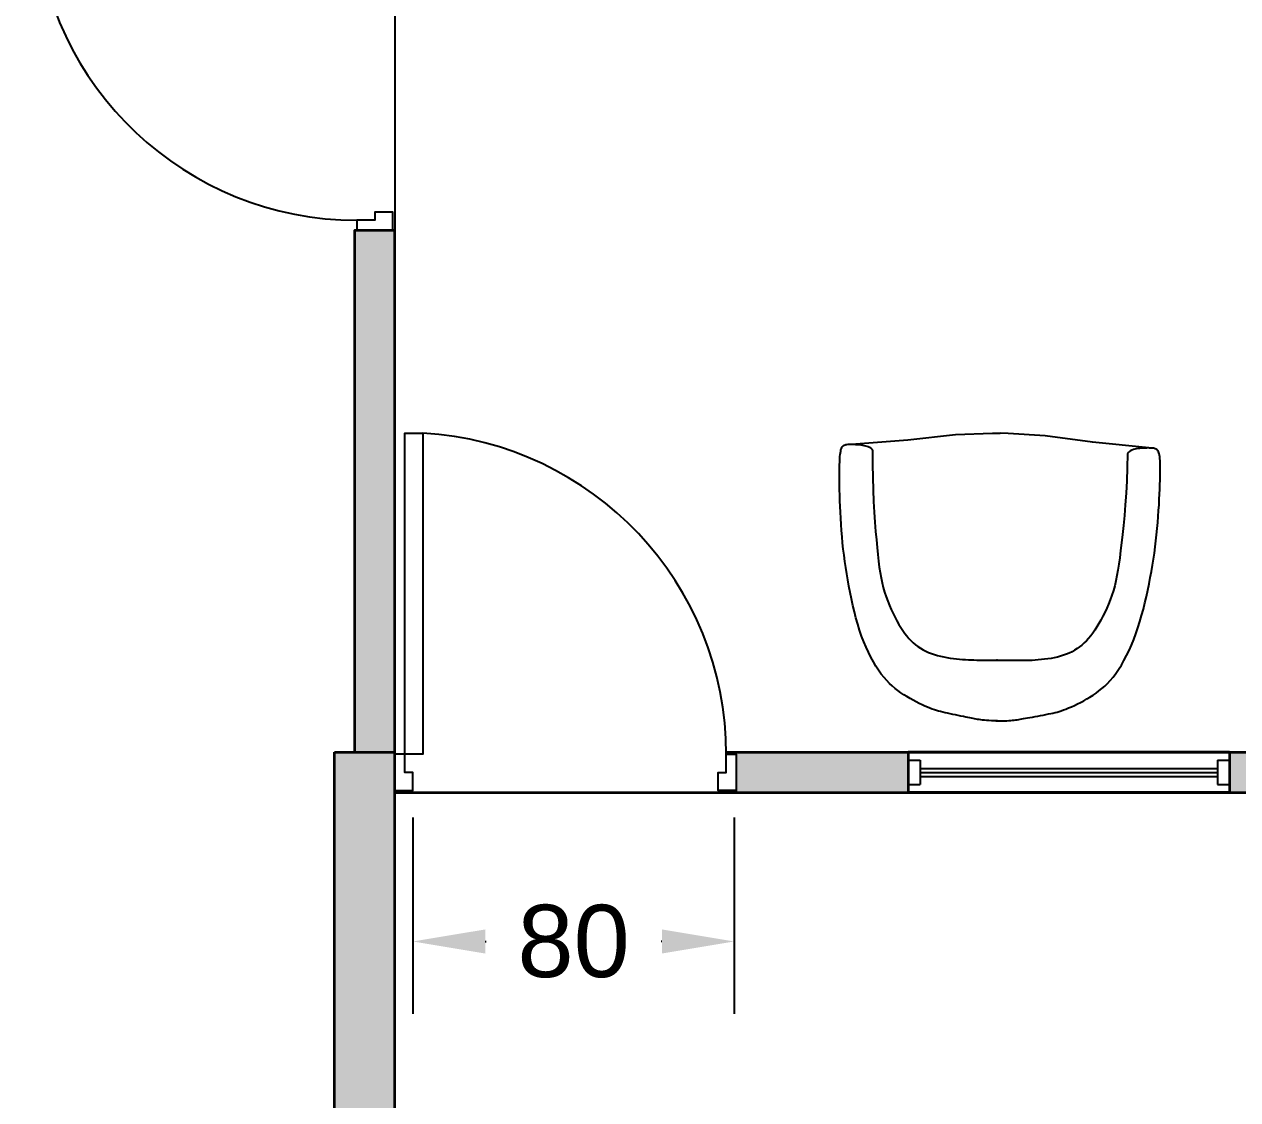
# Model space of a CAD drawing. Header units: inches. Extents: x 32 to 2500, y 31 to 1246.
# Drawn here: x 505 to 807.1, y 471.5 to 739.4 of the extents above; entities that cross this region are included whole.
import ezdxf

# ---------------------------------------------------------------- set-up
doc = ezdxf.new("R2010")
doc.units = ezdxf.units.IN
doc.header["$MEASUREMENT"] = 0
doc.linetypes.add('HIDDEN', pattern=[0.375, 0.25, -0.125])
doc.layers.get('DEFPOINTS').update_dxf_attribs({"color": 210})
for name, color, linetype, lineweight in [('A-ANNO-DIMS', 253, 'Continuous', 20), ('A-DOOR-FULL', 4, 'Continuous', 25), ('A-FLOR-LEVL', 7, 'Continuous', 35), ('A-FLOR-OVHD', 3, 'HIDDEN', 18), ('A-FURNITURE', 251, 'Continuous', 20), ('A-GLAZ-FULL', 4, 'Continuous', 25), ('A-WALL-FULL-EXTR', 7, 'Continuous', 35), ('A-WALL-FULL-INTR', 7, 'Continuous', 35)]:
    doc.layers.add(name, color=color, linetype=linetype, lineweight=lineweight)
doc.layers.add('Retini', color=253, linetype='Continuous', plot=False)
doc.styles.get("Standard").update_dxf_attribs({"font": 'Arial.ttf'})
doc.dimstyles.get("Standard").update_dxf_attribs({"dimtxt": 0.18, "dimasz": 0.18, "dimexe": 0.18, "dimexo": 0.0625, "dimgap": 0.09, "dimtad": 0, "dimtih": 1, "dimtoh": 1, "dimdec": 4, "dimzin": 0, "dimdsep": 46, "dimtxsty": 'Standard', "dimcen": 0.09, "dimadec": 0, "dimazin": 0, "dimtfac": 1, "dimtdec": 4, "dimtofl": 0, "dimtmove": 0, "dimatfit": 3, "dimfxl": 1, "dimtolj": 1, "dimtzin": 0, "dimarcsym": 0})

# ---------------------------------------------------------------- blocks, each defined once
blk = doc.blocks.new('*D32')
at = {"layer": 'A-ANNO-DIMS', "color": 0, "lineweight": -2, "transparency": 16777216}
for p, q in [((601.79, 541.78), (601.79, 492.91)), ((681.79, 541.78), (681.79, 492.91)), ((619.79, 510.91), (620.02, 510.91)), ((663.79, 510.91), (663.56, 510.91))]:
    blk.add_line(p, q, dxfattribs=at)
at = {"layer": 'A-ANNO-DIMS', "color": 0, "transparency": 16777216}
for points in [[(619.79, 513.91), (619.79, 507.91), (601.79, 510.91)], [(663.79, 513.91), (663.79, 507.91), (681.79, 510.91)]]:
    blk.add_solid(points, dxfattribs=at)
at = {"layer": 'DEFPOINTS', "color": 0, "transparency": 16777216}
for p in [(601.79, 548.03), (681.79, 548.03), (681.79, 510.91)]:
    blk.add_point(p, dxfattribs=at)
at = {"layer": 'A-ANNO-DIMS', "color": 0, "lineweight": 25, "transparency": 16777216, "insert": (641.79, 510.91), "char_height": 18, "attachment_point": 5}
blk.add_mtext('\\A1;80', dxfattribs=at)

msp = doc.modelspace()

# ---------------------------------------------------------------- hatches: boundary and pattern name
at = {"layer": 'Retini'}
h = msp.add_hatch(color=253, dxfattribs=at)
h.dxf.hatch_style = 1
h.paths.add_polyline_path([(597.28636, 688.03181), (587.28636, 688.03181), (587.28636, 558.03181), (597.28636, 558.03181)])
h = msp.add_hatch(color=253, dxfattribs=at)
h.dxf.hatch_style = 1
h.paths.add_polyline_path([(502.28636, 438.03181), (502.28636, 423.03181), (582.28636, 423.03181), (597.28636, 423.03181), (597.28636, 558.03181), (582.28636, 558.03181), (582.28636, 438.03181)])
h = msp.add_hatch(color=253, dxfattribs=at)
h.dxf.hatch_style = 1
h.paths.add_polyline_path([(725.08179, 558.03181), (679.78423, 558.03181, -0.001558002), (679.78636, 557.53181), (682.28636, 557.53181), (682.28636, 548.53181), (682.28636, 548.03181), (725.08179, 548.03181)])
h = msp.add_hatch(color=253, dxfattribs=at)
h.dxf.hatch_style = 1
h.paths.add_polyline_path([(805.0818, 548.03181), (902.28636, 548.03181), (902.28636, 558.03181), (805.0818, 558.03181)])

# ---------------------------------------------------------------- linework, layer by layer
at = {"color": 7, "linetype": 'Continuous'}
msp.add_line((682.28636, 548.53181), (682.28636, 548.03181), dxfattribs=at)
at = {"layer": 'A-ANNO-DIMS', "lineweight": 25}
msp.add_lwpolyline([(597.28636, 773.03181), (597.28636, 688.03181)], dxfattribs=at)
at = {"layer": 'A-DOOR-FULL', "linetype": 'Continuous'}
for points in [[(587.78636, 690.53181), (587.78636, 688.03181), (596.78636, 688.03181), (596.78636, 692.53181), (592.28636, 692.53181), (592.28636, 690.53181), (587.78636, 690.53181)], [(604.28636, 637.53181), (604.28636, 557.53181), (599.78636, 557.53181), (599.78636, 637.53181), (604.28636, 637.53181)], [(599.78636, 557.53181), (597.28636, 557.53181), (597.28636, 548.53181), (601.78636, 548.53181), (601.78636, 553.03181), (599.78636, 553.03181), (599.78636, 557.53181)], [(679.78636, 557.53181), (682.28636, 557.53181), (682.28636, 548.53181), (677.78636, 548.53181), (677.78636, 553.03181), (679.78636, 553.03181), (679.78636, 557.53181)]]:
    msp.add_lwpolyline(points, dxfattribs=at)
for centre, start, end in [((587.87859, 770.76365), 183.3810917, 269.9341375), ((599.55453, 557.43959), 0.0658625, 86.6189083)]:
    msp.add_arc(centre, 80.23188, start, end, dxfattribs=at)
at = {"layer": 'A-FLOR-LEVL', "linetype": 'Continuous'}
for p, q in [((805.0818, 558.03181), (725.08179, 558.03181)), ((725.08179, 558.03181), (725.08179, 548.03181)), ((805.0818, 558.03181), (805.0818, 548.03181)), ((805.0818, 548.03181), (725.08179, 548.03181))]:
    msp.add_line(p, q, dxfattribs=at)
msp.add_lwpolyline([(597.28636, 548.03181), (682.28636, 548.03181)], dxfattribs=at)
at = {"layer": 'A-FLOR-OVHD', "linetype": 'Continuous'}
msp.add_line((740.08179, 548.03181), (790.0818, 548.03181), dxfattribs=at)
at = {"layer": 'A-FURNITURE', "lineweight": 25}
for points in [[(710.98846, 634.77254), (725.01788, 635.88049), (736.82396, 637.17495), (746.07485, 637.51189), (748.01989, 637.50493)], [(784.96865, 633.81957), (770.97242, 635.28853), (759.2036, 636.88667), (749.96446, 637.46179), (748.01989, 637.50493)], [(747.32187, 565.86273), (746.51323, 565.8783), (745.79106, 565.90234), (745.14585, 565.93385), (744.56806, 565.97184), (744.04816, 566.01532), (743.57663, 566.0633), (743.14394, 566.11479), (742.74055, 566.1688), (742.3569, 566.22474), (741.98321, 566.28369), (741.60967, 566.34712), (741.22648, 566.4165), (740.8238, 566.49332), (740.39184, 566.57904), (739.92078, 566.67514), (739.40079, 566.78311), (738.8259, 566.90372), (738.20541, 567.03503), (737.55246, 567.17438), (736.88017, 567.31912), (736.20168, 567.46662), (735.53013, 567.61423), (734.87864, 567.7593), (734.26035, 567.89918), (733.68414, 568.03266), (733.14191, 568.16424), (732.62132, 568.29984), (732.11001, 568.44541), (731.59565, 568.60686), (731.06587, 568.79013), (730.50834, 569.00115), (729.9107, 569.24585), (729.26415, 569.52869), (728.57403, 569.84825), (727.84922, 570.20166), (727.09862, 570.58602), (726.33109, 570.99845), (725.55554, 571.43608), (724.78084, 571.89601), (724.01588, 572.37536), (723.26774, 572.87313), (722.53633, 573.39582), (721.81975, 573.95179), (721.11611, 574.54943), (720.42349, 575.1971), (719.74003, 575.90319), (719.0638, 576.67607), (718.39292, 577.52411), (717.72647, 578.45365), (717.06736, 579.46293), (716.4195, 580.54812), (715.7868, 581.70542), (715.17314, 582.93102), (714.58243, 584.22111), (714.01856, 585.57187), (713.48544, 586.97951), (712.98602, 588.43935), (712.51955, 589.94336), (712.08433, 591.48264), (711.67864, 593.0483), (711.30079, 594.63144), (710.94909, 596.22317), (710.62183, 597.81461), (710.3173, 599.39685), (710.03404, 600.96304), (709.77143, 602.51448), (709.52912, 604.05451), (709.30672, 605.58647), (709.10386, 607.11369), (708.92016, 608.63952), (708.75524, 610.1673), (708.60874, 611.70036), (708.48016, 613.23974), (708.36858, 614.77729), (708.27296, 616.30253), (708.19225, 617.80502), (708.12543, 619.27428), (708.07144, 620.69986), (708.02926, 622.0713), (707.99784, 623.37814), (707.97624, 624.61151), (707.96392, 625.76893), (707.96043, 626.84952), (707.96534, 627.85239), (707.9782, 628.77665), (707.99857, 629.62143), (708.026, 630.38583), (708.06005, 631.06897), (708.10058, 631.67115), (708.14867, 632.19741), (708.20569, 632.65396), (708.27304, 633.04702), (708.35208, 633.3828), (708.44421, 633.66753), (708.55081, 633.90743), (708.67324, 634.1087), (708.81302, 634.27699), (708.9721, 634.41553), (709.15256, 634.52699), (709.35647, 634.61403), (709.58592, 634.67931), (709.84298, 634.72548), (710.12972, 634.75521), (710.44823, 634.77115), (710.79919, 634.77561), (711.17774, 634.76948), (711.57762, 634.75326), (711.99257, 634.7275), (712.41636, 634.69272), (712.84271, 634.64944), (713.26539, 634.59819), (713.67812, 634.5395), (714.07536, 634.47262), (714.45433, 634.39172), (714.81292, 634.2897), (715.14907, 634.15947), (715.46067, 633.99392), (715.74565, 633.78595), (716.00191, 633.52846), (716.22736, 633.21436)], [(716.22736, 633.21436), (716.21212, 629.72194), (716.25294, 626.44011), (716.3406, 623.36497), (716.46585, 620.49259), (716.61946, 617.81905), (716.79221, 615.34045), (716.97484, 613.05286), (717.15812, 610.95236), (717.33543, 609.03239), (717.5105, 607.27581), (717.6897, 605.66282), (717.87939, 604.17363), (718.08591, 602.78845), (718.31563, 601.48748), (718.5749, 600.25093), (718.87007, 599.05901), (719.20553, 597.89578), (719.57786, 596.76074), (719.98166, 595.65727), (720.41152, 594.58871), (720.86205, 593.55843), (721.32786, 592.56978), (721.80354, 591.62614), (722.2837, 590.73086), (722.76432, 589.88647), (723.24688, 589.09222), (723.73421, 588.34652), (724.22918, 587.64778), (724.73463, 586.99441), (725.25342, 586.38482), (725.78839, 585.81743), (726.34239, 585.29065), (726.91787, 584.80293), (727.51566, 584.35288), (728.13619, 583.93912), (728.77989, 583.56029), (729.44718, 583.21505), (730.13849, 582.90201), (730.85425, 582.61983), (731.59489, 582.36713), (732.35972, 582.14251), (733.14358, 581.94434), (733.94021, 581.77093), (734.74333, 581.6206), (735.54667, 581.49168), (736.34396, 581.38249), (737.12894, 581.29133), (737.89532, 581.21654), (738.6386, 581.15639), (739.36132, 581.10901), (740.0678, 581.07247), (740.76233, 581.04486), (741.44923, 581.02426), (742.1328, 581.00875), (742.81734, 580.99642), (743.50716, 580.98535), (744.20224, 580.97407), (744.88525, 580.96287), (745.5345, 580.95251), (746.12833, 580.94374), (746.64508, 580.93729), (747.06306, 580.93393), (747.36062, 580.93439), (747.51608, 580.93942)], [(746.87227, 565.86852), (747.68105, 565.86326), (748.40359, 565.86869), (749.0494, 565.88357), (749.62798, 565.90666), (750.14882, 565.93674), (750.62144, 565.97256), (751.05531, 566.01288), (751.45996, 566.05648), (751.84492, 566.10253), (752.22001, 566.15183), (752.59505, 566.20561), (752.97991, 566.2651), (753.38442, 566.33152), (753.81845, 566.40608), (754.29184, 566.49002), (754.81443, 566.58456), (755.39223, 566.69032), (756.0159, 566.8056), (756.67223, 566.92809), (757.34802, 567.05547), (758.03008, 567.18544), (758.70522, 567.3157), (759.36023, 567.44394), (759.98192, 567.56785), (760.56137, 567.68644), (761.10681, 567.80401), (761.63072, 567.92616), (762.14561, 568.0585), (762.66396, 568.20665), (763.19828, 568.37622), (763.76107, 568.57281), (764.36481, 568.80203), (765.01843, 569.06812), (765.71656, 569.3698), (766.45022, 569.70442), (767.21048, 570.06932), (767.98837, 570.46185), (768.77494, 570.87935), (769.56123, 571.31917), (770.33828, 571.77866), (771.09899, 572.257), (771.84363, 572.76067), (772.57429, 573.298), (773.2931, 573.87731), (774.00216, 574.50693), (774.70359, 575.19518), (775.3995, 575.95038), (776.092, 576.78086), (776.78218, 577.69293), (777.46707, 578.68489), (778.14266, 579.75304), (778.80497, 580.89366), (779.44999, 582.10304), (780.07374, 583.37748), (780.67221, 584.71328), (781.24142, 586.10671), (781.77827, 587.5532), (782.28333, 589.0447), (782.75806, 590.57226), (783.20394, 592.12694), (783.62244, 593.69983), (784.01503, 595.28198), (784.38318, 596.86445), (784.72836, 598.43832), (785.05187, 599.9967), (785.35435, 601.54086), (785.63625, 603.07414), (785.89804, 604.59986), (786.14017, 606.12135), (786.36311, 607.64195), (786.56733, 609.16497), (786.75327, 610.69375), (786.92146, 612.22931), (787.07261, 613.76346), (787.20749, 615.28574), (787.32687, 616.78565), (787.43152, 618.2527), (787.52221, 619.67642), (787.5997, 621.04632), (787.66478, 622.35191), (787.71814, 623.58432), (787.76027, 624.74104), (787.79158, 625.82118), (787.81251, 626.82384), (787.82346, 627.74813), (787.82486, 628.59315), (787.81713, 629.358), (787.80069, 630.0418), (787.77569, 630.64482), (787.74117, 631.17214), (787.69592, 631.63001), (787.63872, 632.02467), (787.56835, 632.36238), (787.48359, 632.64939), (787.38321, 632.89195), (787.266, 633.09631), (787.1306, 633.26814), (786.97515, 633.41074), (786.79762, 633.52681), (786.59601, 633.61907), (786.36832, 633.69024), (786.11254, 633.74302), (785.82666, 633.78012), (785.50867, 633.80426), (785.15794, 633.81776), (784.77936, 633.82138), (784.37919, 633.81547), (783.96371, 633.80041), (783.53917, 633.77655), (783.11184, 633.74427), (782.68799, 633.70393), (782.27388, 633.65589), (781.87504, 633.59926), (781.49412, 633.52815), (781.13302, 633.4354), (780.79363, 633.31387), (780.47787, 633.1564), (780.18763, 632.95584), (779.92482, 632.70504), (779.69135, 632.39685)], [(779.69135, 632.39685), (779.61663, 628.90519), (779.49129, 625.62551), (779.32445, 622.55364), (779.12525, 619.68544), (778.90281, 617.01675), (778.66628, 614.54342), (778.42479, 612.26129), (778.18746, 610.16621), (777.96076, 608.25145), (777.74049, 606.49996), (777.5198, 604.89212), (777.29182, 603.40831), (777.04968, 602.02891), (776.78653, 600.73429), (776.4955, 599.50483), (776.16973, 598.3209), (775.80441, 597.1667), (775.40296, 596.04164), (774.97088, 594.94893), (774.51364, 593.89179), (774.03672, 592.87346), (773.5456, 591.89714), (773.04577, 590.96607), (772.5427, 590.08345), (772.04049, 589.25173), (771.53764, 588.47017), (771.03125, 587.73727), (770.51845, 587.0515), (769.99634, 586.41137), (769.46202, 585.81535), (768.91261, 585.26193), (768.34523, 584.74959), (767.75738, 584.27686), (767.14819, 583.84235), (766.51721, 583.44471), (765.86397, 583.0826), (765.18801, 582.75465), (764.48886, 582.45953), (763.76607, 582.19588), (763.01917, 581.96234), (762.2488, 581.7575), (761.4601, 581.57958), (760.65927, 581.42675), (759.85254, 581.29716), (759.04614, 581.18898), (758.2463, 581.10035), (757.45924, 581.02945), (756.69119, 580.97442), (755.94661, 580.93344), (755.2229, 580.90469), (754.51572, 580.88636), (753.8207, 580.87665), (753.1335, 580.87375), (752.44977, 580.87586), (751.76513, 580.88116), (751.07525, 580.88787), (750.38011, 580.89449), (749.69705, 580.90089), (749.04774, 580.90726), (748.45388, 580.91378), (747.93714, 580.92065), (747.51921, 580.92805), (747.22176, 580.93618), (747.06648, 580.94522)]]:
    msp.add_lwpolyline(points, dxfattribs=at)
at = {"layer": 'A-GLAZ-FULL', "linetype": 'Continuous'}
for p, q in [((725.08179, 556.03181), (728.08179, 556.03181)), ((802.0818, 556.03181), (805.0818, 556.03181)), ((728.08179, 554.03181), (802.0818, 554.03181)), ((728.08179, 553.03181), (802.0818, 553.03181)), ((725.08179, 550.03181), (728.08179, 550.03181)), ((728.08179, 552.03181), (802.0818, 552.03181)), ((802.0818, 550.03181), (805.0818, 550.03181))]:
    msp.add_line(p, q, dxfattribs=at)
at = {"layer": 'A-GLAZ-FULL', "linetype": 'Continuous', "ltscale": 0.001}
for p, q in [((728.08179, 556.03181), (728.08179, 550.03181)), ((802.0818, 556.03181), (802.0818, 550.03181))]:
    msp.add_line(p, q, dxfattribs=at)
at = {"layer": 'A-WALL-FULL-EXTR', "linetype": 'Continuous'}
for p, q in [((582.28636, 558.03181), (597.28636, 558.03181)), ((597.28636, 423.03181), (597.28636, 558.03181)), ((597.28636, 548.03181), (902.28636, 548.03181))]:
    msp.add_line(p, q, dxfattribs=at)
at = {"layer": 'A-WALL-FULL-INTR', "linetype": 'Continuous'}
for p, q in [((582.28636, 438.03181), (582.28636, 558.03181)), ((679.78423, 558.03181), (902.28636, 558.03181))]:
    msp.add_line(p, q, dxfattribs=at)
msp.add_lwpolyline([(597.28636, 558.03181), (597.28636, 688.03181), (587.28636, 688.03181), (587.28636, 558.03181)], dxfattribs=at)

# ---------------------------------------------------------------- dimensions: what is measured, and where the dimension line sits
at = {"layer": 'A-ANNO-DIMS', "lineweight": 25}
dim = msp.add_linear_dim(base=(681.78636, 510.90572), p1=(601.78636, 548.03181), p2=(681.78636, 548.03181), text='80', dimstyle='Standard', override={"dimscale": 100}, dxfattribs=at)
dim.commit()
dim.dimension.update_dxf_attribs({"geometry": '*D32', "text_midpoint": (641.78636, 510.90572), "dimtype": 160})

doc.saveas('drawing.dxf')
